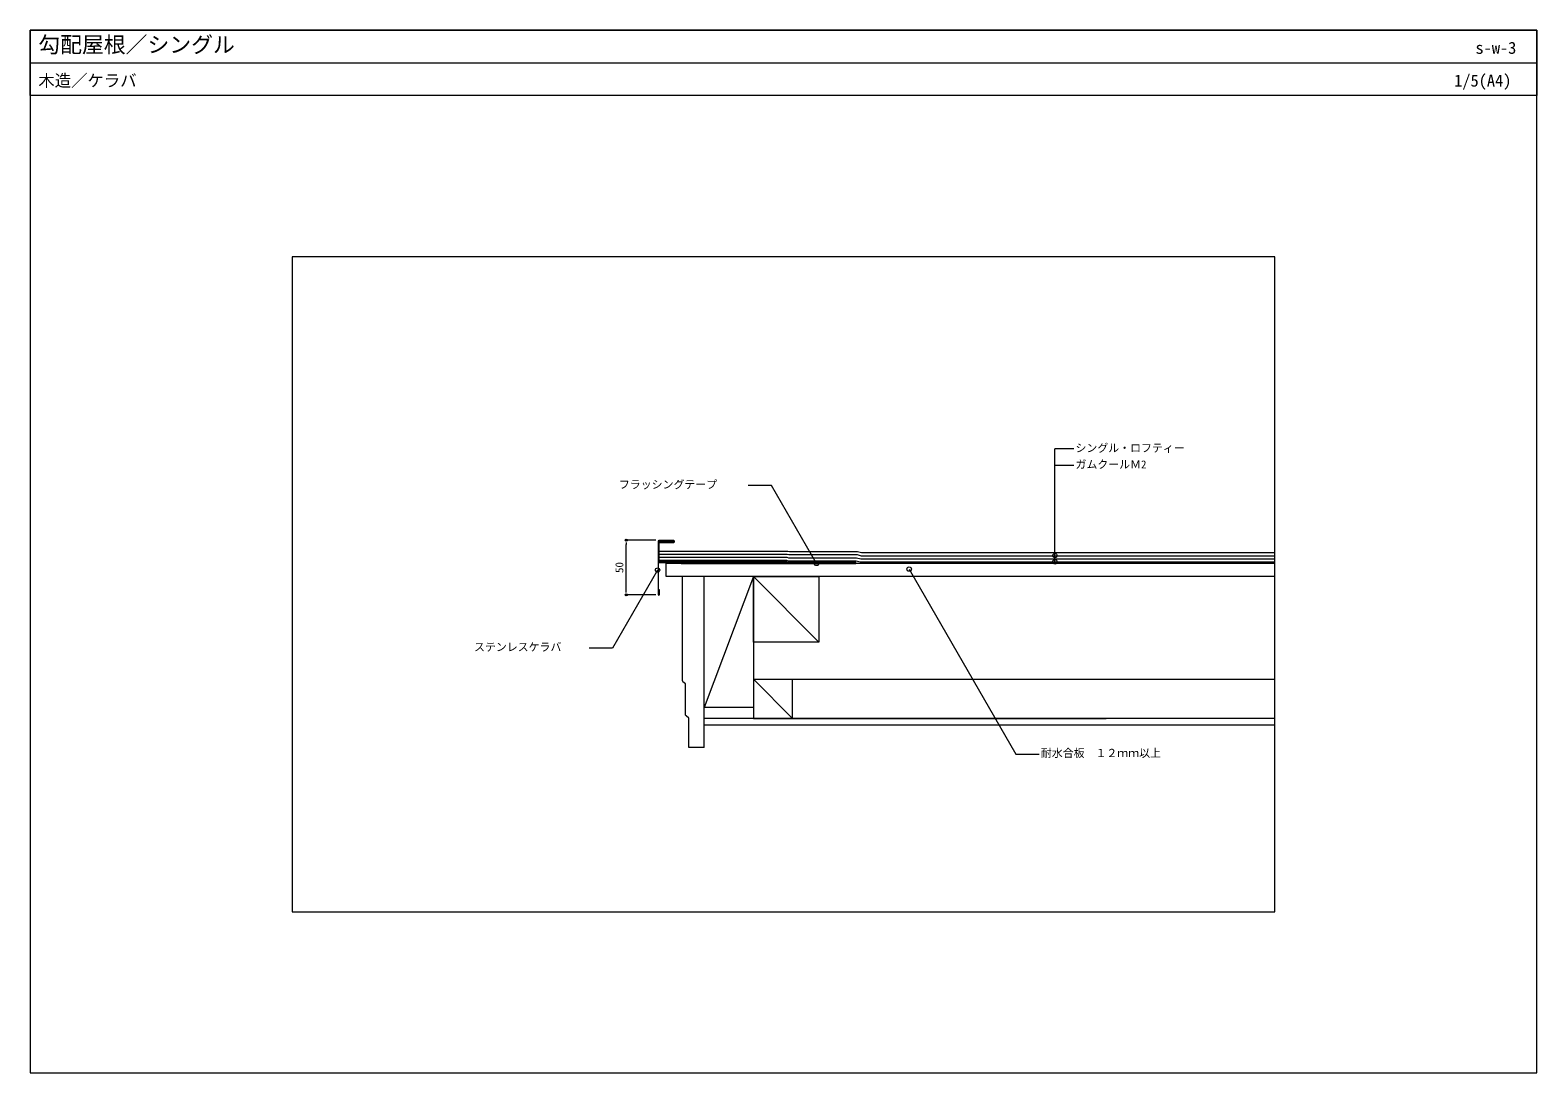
# Model space of a CAD drawing. Units: millimetres, scale not verified. Extents: x -690 to 690, y -477 to 478.
import ezdxf
from ezdxf.enums import TextEntityAlignment as Align

# ---------------------------------------------------------------- set-up
doc = ezdxf.new("R2010")
doc.units = ezdxf.units.MM
doc.header["$LTSCALE"] = 2
for name, color, linetype, lineweight in [('0-0_0', 7, 'Continuous', 9), ('0-2_KUTAI', 3, 'Continuous', 18), ('0-3_BOUSUI', 1, 'Continuous', 18), ('0-4_MOJI', 7, 'Continuous', 18), ('0-5_sunpo', 7, 'Continuous', 18), ('0-6_KANAMONO', 4, 'Continuous', 18), ('0-7_single', 6, 'Continuous', 18), ('0-8_WAKU', 7, 'Continuous', 18)]:
    doc.layers.add(name, color=color, linetype=linetype, lineweight=lineweight)
doc.styles.add('ＭＳ ゴシック', font='')
doc.styles.get('ＭＳ ゴシック').set_extended_font_data('MS Gothic')

# ---------------------------------------------------------------- blocks, each defined once
blk = doc.blocks.new('_DOT')
at = {"layer": '0-0_0'}
for p, q in [((-0.5, 0), (-1, 0)), ((0.25, 0), (-0.25, 0))]:
    blk.add_line(p, q, dxfattribs=at)
blk.add_circle((0, 0), 0.25, dxfattribs=at)

msp = doc.modelspace()

# ---------------------------------------------------------------- linework, layer by layer
at = {"layer": '0-0_0', "lineweight": 18}
msp.add_line((-690, 447.501), (690, 447.501), dxfattribs=at)
at = {"layer": '0-2_KUTAI'}
for p, q in [((450, -10.96), (-107.61, -10.96)), ((-107.61, -22.96), (-107.61, -10.96)), ((450, -22.96), (-107.61, -22.96)), ((-92.61, -118.436), (-92.61, -22.96)), ((-72.61, -179.447), (-72.61, -22.96)), ((-27.61, -22.96), (-72.61, -142.96)), ((-27.61, -22.96), (32.39, -82.96)), ((-27.61, -22.96), (-27.61, -152.96)), ((-27.61, -43.423), (-27.61, -22.96)), ((-89.61, -121.184), (-92.209, -119.237)), ((-89.61, -149.778), (-89.61, -121.184)), ((-27.61, -116.96), (450, -116.96)), ((-27.61, -116.96), (8.39, -152.96)), ((8.39, -152.96), (8.39, -116.96)), ((-27.61, -142.96), (-72.61, -142.96)), ((450, -152.96), (-72.61, -152.96)), ((450, -158.96), (-72.61, -158.96)), ((-27.61, -152.96), (295.674, -152.96))]:
    msp.add_line(p, q, dxfattribs=at)
msp.add_lwpolyline([(-27.61, -22.96), (32.39, -22.96), (32.39, -82.96), (-27.61, -82.96)], close=True, dxfattribs=at)
msp.add_lwpolyline([(-72.61, -179.447), (-86.61, -179.447), (-86.61, -152.526), (-89.209, -150.578)], dxfattribs=at)
for centre in [(-91.61, -118.436), (-88.61, -149.778)]:
    msp.add_arc(centre, 1, 180, 233.15758, dxfattribs=at)
at = {"layer": '0-3_BOUSUI'}
msp.add_lwpolyline([(-114.028, -8.06), (2.77, -8.06), (4.262, -8.46), (66.594, -8.46), (70.326, -9.46), (450, -9.46)], dxfattribs=at)
msp.add_lwpolyline([(-93.603, -10.96), (66.397, -10.96), (66.397, -9.96), (-93.603, -9.96)], close=True, dxfattribs=at)
at = {"layer": '0-4_MOJI'}
for p, q in [((248.648, -9.46), (248.648, 93.904)), ((265.936, 93.904), (248.648, 93.904)), ((265.936, 78.904), (248.648, 78.904)), ((-10.901, 60.456), (-32.301, 60.456)), ((30.331, -10.96), (-10.901, 60.456)), ((-115.366, -16.976), (-156.597, -88.392)), ((-156.597, -88.392), (-177.998, -88.392))]:
    msp.add_line(p, q, dxfattribs=at)
msp.add_lwpolyline([(115.084, -16.144), (212.85, -185.48), (234.25, -185.48)], dxfattribs=at)
for centre in [(30.331, -10.96), (248.648, -3.759), (248.648, -9.46), (-115.366, -16.976), (115.084, -16.144)]:
    msp.add_circle(centre, 2, dxfattribs=at)
at = {"layer": '0-5_sunpo'}
for p, q in [((-117.028, 10.34), (-143.955, 10.34)), ((-143.955, -35.66), (-143.955, 6.34)), ((-117.028, -39.66), (-143.955, -39.66))]:
    msp.add_line(p, q, dxfattribs=at)
at = {"layer": '0-6_KANAMONO'}
for p, q in [((-114.828, 9.44), (-114.828, -39.36)), ((-114.428, -39.36), (-114.428, 9.44)), ((-114.428, 8.04), (-114.428, -9.36)), ((-100.428, 10.04), (-114.228, 10.04)), ((-114.228, 9.64), (-100.428, 9.64)), ((-114.028, -9.36), (-114.028, 8.04)), ((-100.428, 8.64), (-113.828, 8.64)), ((-113.828, 8.24), (-100.428, 8.24)), ((-100.228, 9.44), (-100.228, 8.84)), ((-99.828, 8.84), (-99.828, 9.44)), ((2.572, -9.56), (-113.828, -9.56)), ((-113.828, -9.96), (2.572, -9.96)), ((2.772, -9.26), (2.772, -9.36)), ((3.172, -9.36), (3.172, -9.26)), ((-114.128, -39.56), (-114.228, -39.56)), ((-114.228, -39.96), (-114.128, -39.96))]:
    msp.add_line(p, q, dxfattribs=at)
for points in [[(2.572, -8.66), (-1.828, -8.66), (-1.828, -9.06), (2.572, -9.06)], [(-113.528, -39.36), (-113.528, -34.96), (-113.928, -34.96), (-113.928, -39.36)]]:
    msp.add_lwpolyline(points, dxfattribs=at)
for centre, radius, start, end in [((-114.228, 9.44), 0.6, 90, 180), ((-114.228, 9.44), 0.2, 90, 180), ((-113.828, 8.04), 0.6, 90, 180), ((-113.828, 8.04), 0.2, 90, 180), ((-100.428, 9.44), 0.6, 0, 90), ((-100.428, 9.44), 0.2, 0, 90), ((-100.428, 8.84), 0.6, 270, 0), ((-100.428, 8.84), 0.2, 270, 0), ((-113.828, -9.36), 0.6, 180, 270), ((-113.828, -9.36), 0.2, 180, 270), ((2.572, -9.26), 0.6, 0, 90), ((2.572, -9.26), 0.2, 0, 90), ((2.572, -9.36), 0.6, 270, 0), ((2.572, -9.36), 0.2, 270, 0), ((-114.228, -39.36), 0.6, 180, 270), ((-114.228, -39.36), 0.2, 180, 270), ((-114.128, -39.36), 0.6, 270, 0), ((-114.128, -39.36), 0.2, 270, 360)]:
    msp.add_arc(centre, radius, start, end, dxfattribs=at)
at = {"layer": '0-7_single'}
for points in [[(-114.028, 0.34), (3.875, 0.34), (5.368, -0.06), (67.7, -0.06), (71.432, -1.06), (450, -1.06)], [(-114.028, -2.46), (3.507, -2.46), (5, -2.86), (67.332, -2.86), (71.064, -3.86), (450, -3.86)], [(-114.028, -5.26), (3.138, -5.26), (4.631, -5.66), (66.963, -5.66), (70.695, -6.66), (450, -6.66)]]:
    msp.add_lwpolyline(points, dxfattribs=at)
at = {"layer": '0-8_WAKU'}
for points in [[(690, 417.501), (-690, 417.501), (-690, 477.501), (690, 477.501)], [(-690, -477.499), (690, -477.499), (690, 477.501), (-690, 477.501)], [(-450, -329.999), (450, -329.999), (450, 270.001), (-450, 270.001)]]:
    msp.add_lwpolyline(points, close=True, dxfattribs=at)

# ---------------------------------------------------------------- block references
at = {"layer": '0-5_sunpo', "xscale": 4, "yscale": 4}
for p, rotation in [((-143.955, 10.34), 90), ((-143.955, -39.66), 270)]:
    msp.add_blockref('_DOT', p, dxfattribs=dict(at, rotation=rotation))

# ---------------------------------------------------------------- texts
at = {"layer": '0-4_MOJI', "style": 'ＭＳ ゴシック'}
for s, p in [('シングル・ロフティー', (267.436, 88.904)), ('ガムクールＭ2', (267.436, 73.904)), ('フラッシングテープ', (-150.755, 55.456)), ('ステンレスケラバ', (-283.457, -93.392)), ('耐水合板\u3000１２ｍｍ以上', (235.75, -190.48))]:
    msp.add_text(s, height=7.331, dxfattribs=at).set_placement(p, align=Align.BOTTOM_LEFT)
at = {"layer": '0-5_sunpo', "style": 'ＭＳ ゴシック'}
msp.add_text('50', height=7.331, rotation=90, dxfattribs=at).set_placement((-144.455, -19.66), align=Align.BOTTOM_LEFT)
at = {"layer": '0-8_WAKU', "style": 'ＭＳ ゴシック'}
for s, height, p in [('勾配屋根／シングル', 14.66, (-682.5, 452.501)), ('s-w-3', 11, (633.769, 452.501)), ('木造／ケラバ', 11, (-682.5, 422.501)), ('1/5(A4)', 11, (614.277, 422.501))]:
    msp.add_text(s, height=height, dxfattribs=at).set_placement(p, align=Align.BOTTOM_LEFT)

doc.saveas('drawing.dxf')
